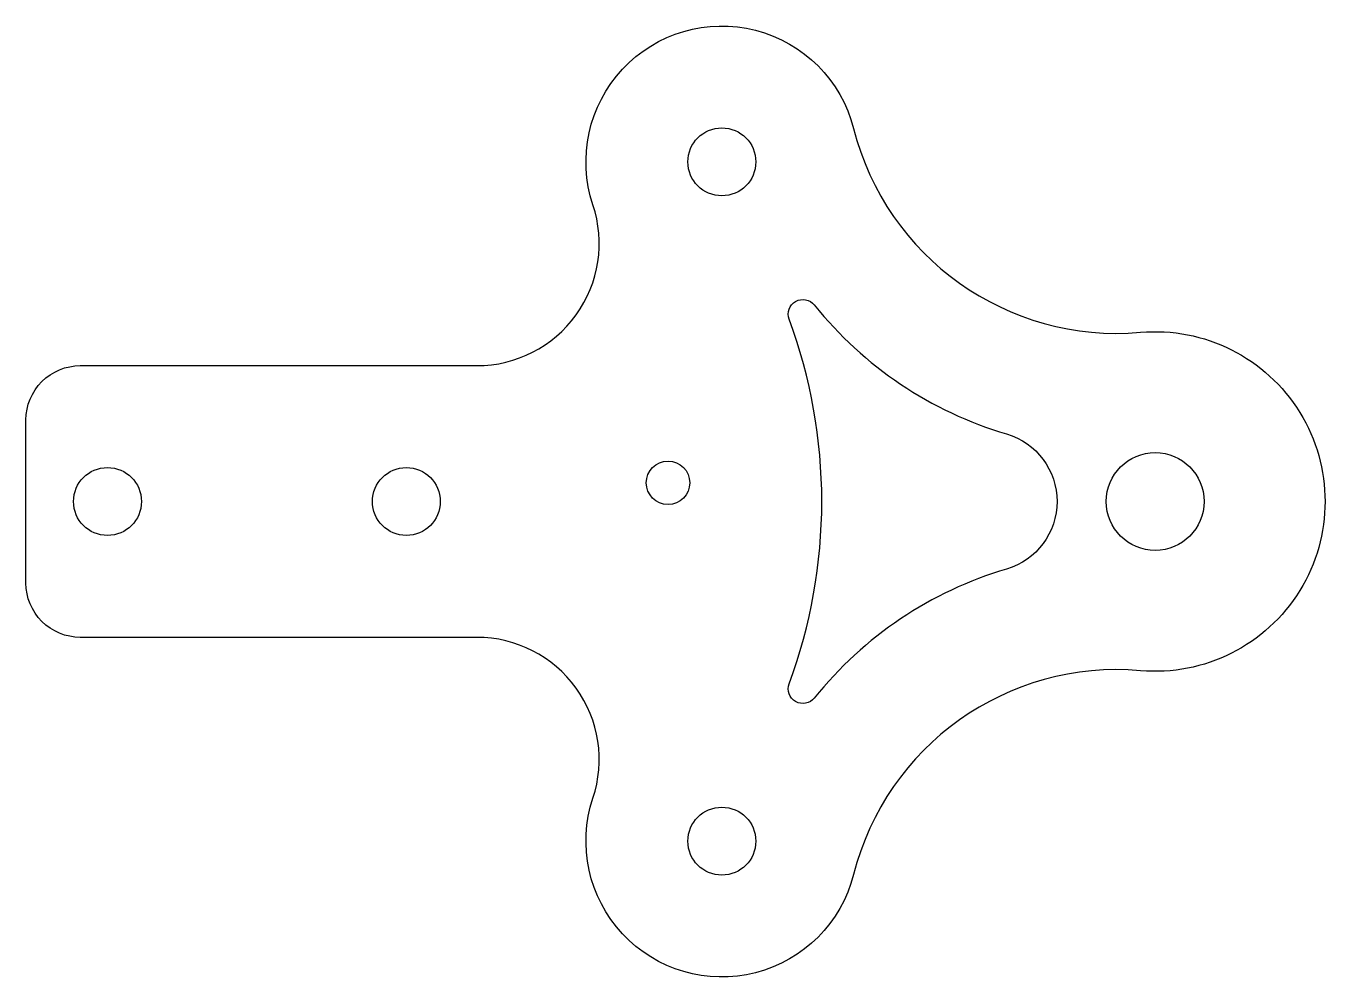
# Model space of a CAD drawing. Header units: millimetres. Extents: x 442.2 to 537.9, y 314.3 to 384.3.
import ezdxf

# ---------------------------------------------------------------- set-up
doc = ezdxf.new("R2010")
doc.units = ezdxf.units.MM
doc.header["$MEASUREMENT"] = 0

msp = doc.modelspace()

# ---------------------------------------------------------------- linework, layer by layer
msp.add_lwpolyline([(446.238, 339.251, -0.414214), (442.238, 343.251), (442.238, 355.251, -0.414214), (446.238, 359.251), (475.435, 359.251, 0.511773), (483.974, 371.093, -1.037094), (503.156, 376.71, 0.367652), (524.278, 361.704, -1.090925), (524.278, 336.798, 0.367652), (503.156, 321.792, -1.037094), (483.974, 327.409, 0.511773), (475.435, 339.251)], format="xyb", close=True)
msp.add_lwpolyline([(498.414, 335.84, 0.179393), (498.414, 362.662, -0.85055), (500.269, 363.715, 0.152518), (514.422, 354.223, -0.74669), (514.422, 344.279, 0.152518), (500.269, 334.787, -0.850549), (498.414, 335.84, -0.850549)], format="xyb")
for centre, radius in [((493.463, 374.251), 2.5), ((489.5, 350.626), 1.6), ((525.363, 349.251), 3.6), ((448.238, 349.251), 2.5), ((470.238, 349.251), 2.5), ((493.463, 324.251), 2.5)]:
    msp.add_circle(centre, radius)

doc.saveas('drawing.dxf')
